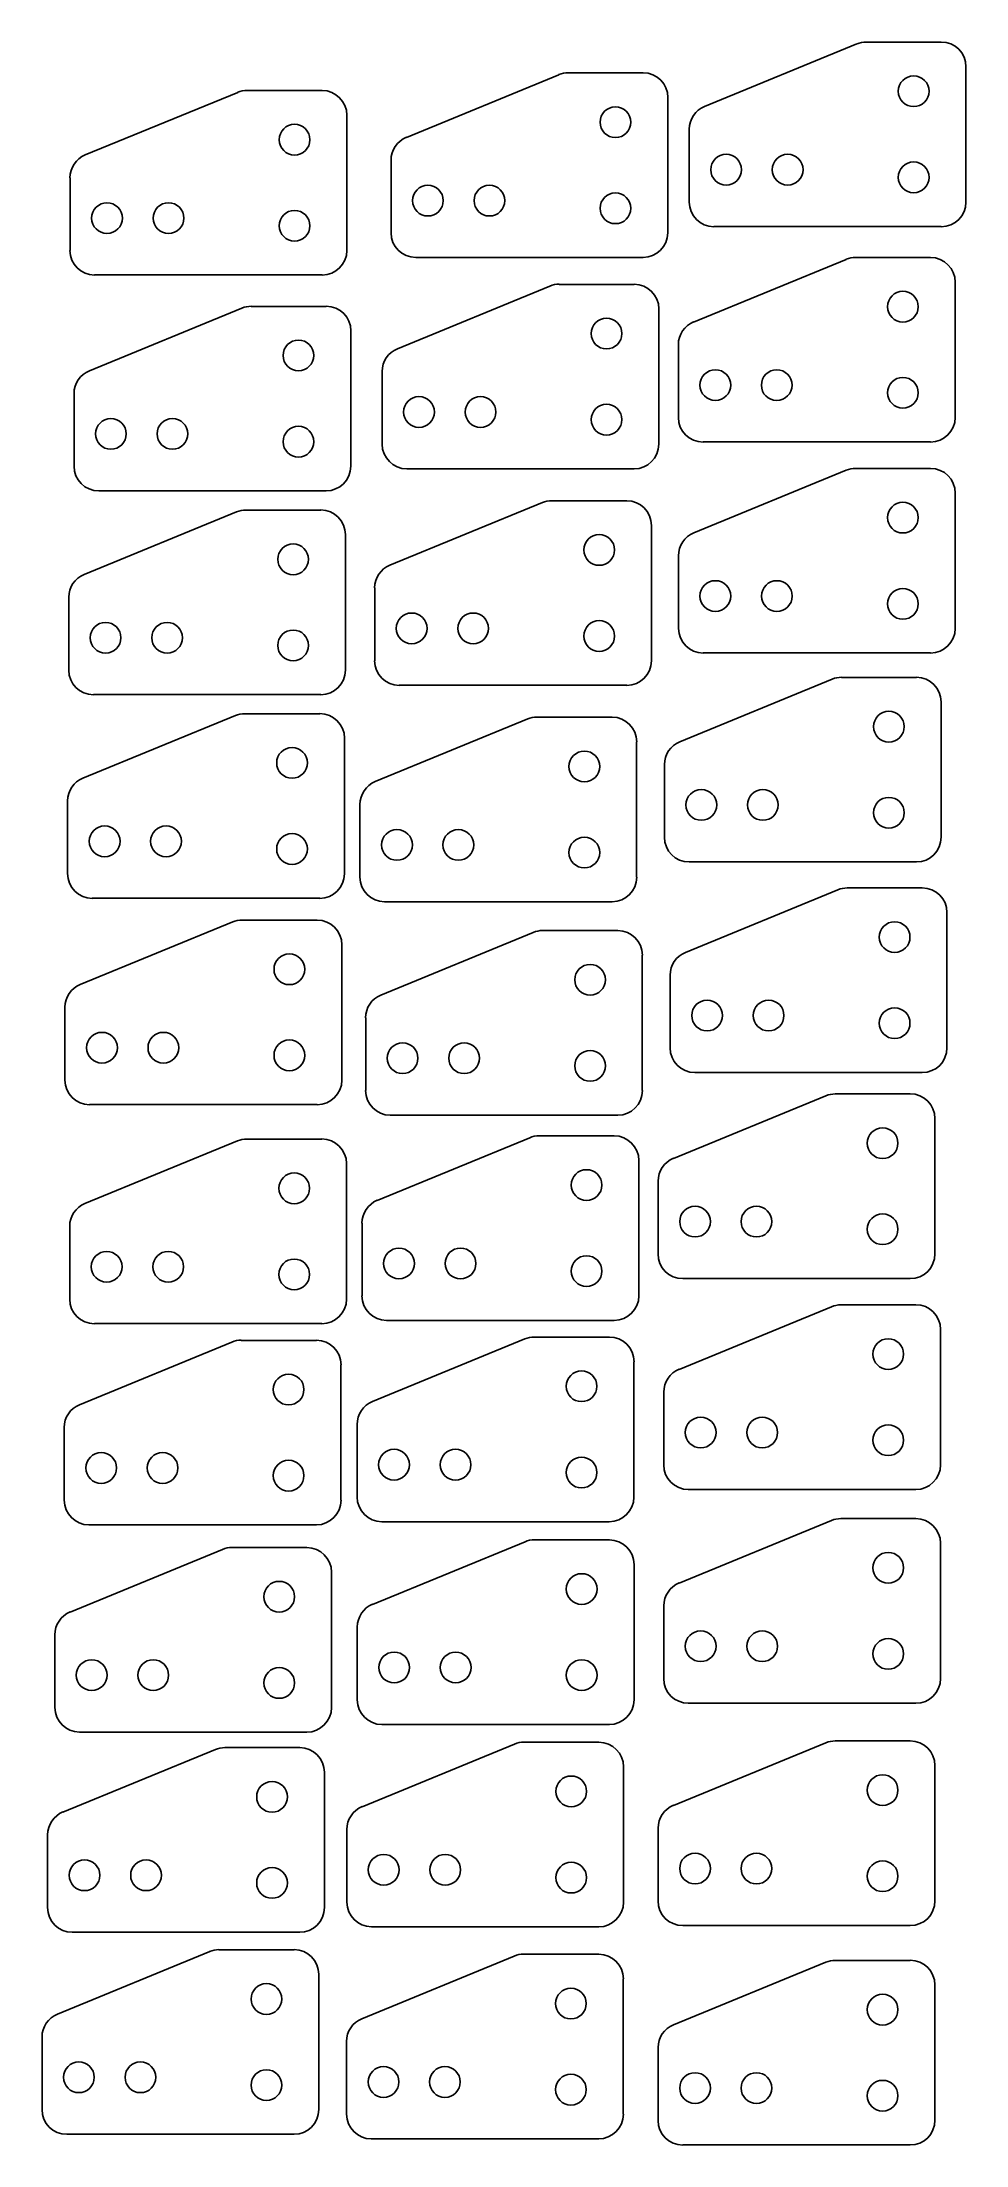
# Model space of a CAD drawing. Header units: inches. Extents: x 1 to 6.9, y 1.5 to 15.
import ezdxf

# ---------------------------------------------------------------- set-up
doc = ezdxf.new("R2010")
doc.units = ezdxf.units.IN
doc.layers.get('0').update_dxf_attribs({"linetype": 'CONTINUOUS'})

msp = doc.modelspace()

# ---------------------------------------------------------------- linework, layer by layer
at = {"color": 0, "linetype": 'CONTINUOUS'}
for p, q in [((6.219, 14.968), (5.243, 14.567)), ((6.759, 14.98), (6.279, 14.98)), ((6.917, 13.956), (6.917, 14.822)), ((4.309, 14.771), (3.333, 14.37)), ((4.849, 14.782), (4.369, 14.782)), ((2.253, 14.658), (1.277, 14.257)), ((2.794, 14.67), (2.313, 14.67)), ((5.007, 13.759), (5.007, 14.625)), ((2.951, 13.646), (2.951, 14.512)), ((5.145, 14.422), (5.145, 13.956)), ((3.235, 14.224), (3.235, 13.759)), ((1.18, 14.111), (1.18, 13.646)), ((5.303, 13.799), (6.759, 13.799)), ((3.393, 13.601), (4.849, 13.601)), ((6.69, 13.601), (6.209, 13.601)), ((1.337, 13.489), (2.794, 13.489)), ((6.149, 13.589), (5.173, 13.188)), ((4.252, 13.417), (3.276, 13.017)), ((4.792, 13.429), (4.312, 13.429)), ((6.847, 12.577), (6.847, 13.443)), ((2.279, 13.277), (1.303, 12.876)), ((2.819, 13.288), (2.339, 13.288)), ((4.95, 12.406), (4.95, 13.272)), ((2.977, 12.265), (2.977, 13.131)), ((5.076, 13.043), (5.076, 12.577)), ((3.178, 12.871), (3.178, 12.406)), ((1.205, 12.73), (1.205, 12.265)), ((5.233, 12.42), (6.69, 12.42)), ((6.69, 12.251), (6.21, 12.251)), ((3.336, 12.248), (4.792, 12.248)), ((6.15, 12.239), (5.174, 11.838)), ((1.363, 12.107), (2.819, 12.107)), ((2.785, 11.984), (2.305, 11.984)), ((4.204, 12.032), (3.228, 11.631)), ((4.745, 12.044), (4.264, 12.044)), ((6.848, 11.227), (6.848, 12.093)), ((2.245, 11.972), (1.269, 11.571)), ((4.902, 11.02), (4.902, 11.886)), ((2.943, 10.96), (2.943, 11.827)), ((5.076, 11.692), (5.076, 11.227)), ((3.131, 11.486), (3.131, 11.02)), ((1.171, 11.426), (1.171, 10.96)), ((5.234, 11.07), (6.69, 11.07)), ((6.6, 10.913), (6.12, 10.913)), ((1.329, 10.803), (2.785, 10.803)), ((3.288, 10.863), (4.745, 10.863)), ((6.06, 10.902), (5.084, 10.501)), ((2.238, 10.669), (1.262, 10.268)), ((2.779, 10.681), (2.298, 10.681)), ((4.11, 10.647), (3.134, 10.246)), ((4.651, 10.658), (4.17, 10.658)), ((6.758, 9.89), (6.758, 10.756)), ((2.936, 9.657), (2.936, 10.523)), ((4.808, 9.635), (4.808, 10.501)), ((4.986, 10.355), (4.986, 9.89)), ((1.164, 10.123), (1.164, 9.657)), ((3.036, 10.1), (3.036, 9.635)), ((5.144, 9.732), (6.6, 9.732)), ((6.637, 9.566), (6.156, 9.566)), ((1.322, 9.5), (2.779, 9.5)), ((3.194, 9.477), (4.651, 9.477)), ((6.096, 9.554), (5.12, 9.153)), ((2.221, 9.348), (1.245, 8.947)), ((2.762, 9.36), (2.281, 9.36)), ((4.687, 9.293), (4.206, 9.293)), ((6.794, 8.542), (6.794, 9.408)), ((2.919, 8.336), (2.919, 9.202)), ((4.146, 9.281), (3.17, 8.88)), ((4.844, 8.269), (4.844, 9.135)), ((5.023, 9.007), (5.023, 8.542)), ((1.147, 8.802), (1.147, 8.336)), ((3.073, 8.734), (3.073, 8.269)), ((5.18, 8.385), (6.637, 8.385)), ((6.019, 8.235), (5.043, 7.834)), ((6.56, 8.247), (6.079, 8.247)), ((1.305, 8.179), (2.762, 8.179)), ((3.23, 8.112), (4.687, 8.112)), ((6.717, 7.223), (6.717, 8.09)), ((2.251, 7.946), (1.275, 7.545)), ((2.792, 7.958), (2.311, 7.958)), ((4.123, 7.967), (3.147, 7.566)), ((4.664, 7.979), (4.183, 7.979)), ((4.821, 6.955), (4.821, 7.821)), ((2.949, 6.934), (2.949, 7.801)), ((4.945, 7.689), (4.945, 7.223)), ((3.05, 7.42), (3.05, 6.955)), ((1.178, 7.4), (1.178, 6.934)), ((5.103, 7.066), (6.56, 7.066)), ((6.056, 6.885), (5.08, 6.484)), ((6.596, 6.897), (6.115, 6.897)), ((1.335, 6.777), (2.792, 6.777)), ((3.207, 6.798), (4.664, 6.798)), ((6.754, 5.873), (6.754, 6.74)), ((2.216, 6.658), (1.24, 6.258)), ((2.757, 6.67), (2.276, 6.67)), ((4.092, 6.679), (3.116, 6.278)), ((4.632, 6.691), (4.152, 6.691)), ((2.914, 5.647), (2.914, 6.513)), ((4.79, 5.667), (4.79, 6.533)), ((4.982, 6.339), (4.982, 5.873)), ((1.142, 6.112), (1.142, 5.647)), ((3.018, 6.132), (3.018, 5.667)), ((5.14, 5.716), (6.596, 5.716)), ((6.596, 5.529), (6.115, 5.529)), ((1.3, 5.489), (2.757, 5.489)), ((3.176, 5.509), (4.632, 5.509)), ((4.633, 5.393), (4.153, 5.393)), ((6.056, 5.517), (5.08, 5.116)), ((2.156, 5.332), (1.18, 4.931)), ((2.696, 5.344), (2.216, 5.344)), ((4.093, 5.381), (3.117, 4.98)), ((6.754, 4.505), (6.754, 5.371)), ((2.854, 4.32), (2.854, 5.186)), ((4.791, 4.369), (4.791, 5.235)), ((4.982, 4.971), (4.982, 4.505)), ((1.082, 4.785), (1.082, 4.32)), ((3.019, 4.835), (3.019, 4.369)), ((5.14, 4.348), (6.596, 4.348)), ((3.177, 4.212), (4.633, 4.212)), ((2.11, 4.051), (1.134, 3.65)), ((1.24, 4.162), (2.696, 4.162)), ((2.65, 4.063), (2.17, 4.063)), ((4.026, 4.086), (3.05, 3.685)), ((4.566, 4.097), (4.086, 4.097)), ((6.019, 4.094), (5.043, 3.693)), ((6.56, 4.106), (6.079, 4.106)), ((2.808, 3.039), (2.808, 3.905)), ((4.724, 3.074), (4.724, 3.94)), ((6.717, 3.082), (6.717, 3.948)), ((1.036, 3.505), (1.036, 3.039)), ((2.952, 3.539), (2.952, 3.074)), ((4.945, 3.548), (4.945, 3.082)), ((1.194, 2.882), (2.65, 2.882)), ((3.11, 2.916), (4.566, 2.916)), ((5.103, 2.925), (6.56, 2.925)), ((2.074, 2.758), (1.098, 2.357)), ((2.614, 2.769), (2.133, 2.769)), ((4.024, 2.729), (3.048, 2.328)), ((4.565, 2.74), (4.084, 2.74)), ((6.56, 2.701), (6.079, 2.701)), ((2.772, 1.746), (2.772, 2.612)), ((4.722, 1.717), (4.722, 2.583)), ((6.019, 2.689), (5.043, 2.289)), ((6.717, 1.677), (6.717, 2.544)), ((1, 2.211), (1, 1.746)), ((2.95, 2.182), (2.95, 1.717)), ((4.945, 2.143), (4.945, 1.677)), ((1.158, 1.588), (2.614, 1.588)), ((3.108, 1.559), (4.565, 1.559)), ((5.103, 1.52), (6.56, 1.52))]:
    msp.add_line(p, q, dxfattribs=at)
for centre, radius, start, end in [((6.279, 14.822), 0.158, 89.9529, 112.2732), ((6.759, 14.822), 0.158, 359.9934, 89.9712), ((4.369, 14.625), 0.158, 89.9529, 112.2732), ((4.85, 14.625), 0.158, 359.9934, 89.9712), ((6.582, 14.665), 0.0984, 360, 180), ((2.313, 14.512), 0.158, 89.9529, 112.2732), ((2.794, 14.512), 0.158, 359.9934, 89.9712), ((4.672, 14.467), 0.0984, 360, 180), ((5.303, 14.422), 0.158, 112.3135, 179.9716), ((6.582, 14.665), 0.0984, 180, 360), ((2.617, 14.355), 0.0984, 360, 180), ((4.672, 14.467), 0.0984, 180, 360), ((2.617, 14.355), 0.0984, 180, 360), ((3.393, 14.224), 0.158, 112.3135, 179.9716), ((1.337, 14.111), 0.158, 112.3135, 179.9716), ((5.381, 14.163), 0.0984, 360, 180), ((5.381, 14.163), 0.0984, 180, 360), ((5.775, 14.163), 0.0984, 360, 180), ((5.775, 14.163), 0.0984, 180, 360), ((6.582, 14.114), 0.0984, 360, 180), ((3.471, 13.965), 0.0984, 360, 180), ((3.865, 13.965), 0.0984, 360, 180), ((4.672, 13.916), 0.0984, 360, 180), ((6.582, 14.114), 0.0984, 180, 360), ((1.416, 13.853), 0.0984, 360, 180), ((1.81, 13.853), 0.0984, 360, 180), ((2.617, 13.804), 0.0984, 360, 180), ((3.471, 13.965), 0.0984, 180, 360), ((3.865, 13.965), 0.0984, 180, 360), ((4.672, 13.916), 0.0984, 180, 360), ((5.303, 13.956), 0.158, 179.958, 269.9358), ((6.759, 13.956), 0.158, 269.9404, 359.9182), ((1.416, 13.853), 0.0984, 180, 360), ((1.81, 13.853), 0.0984, 180, 360), ((2.617, 13.804), 0.0984, 180, 360), ((3.393, 13.759), 0.158, 179.958, 269.9358), ((4.849, 13.759), 0.158, 269.9404, 359.9182), ((1.337, 13.646), 0.158, 179.958, 269.9358), ((2.794, 13.646), 0.158, 269.9404, 359.9182), ((6.209, 13.443), 0.158, 89.9529, 112.2732), ((6.69, 13.443), 0.158, 359.9934, 89.9712), ((4.312, 13.272), 0.158, 89.9529, 112.2732), ((4.792, 13.272), 0.158, 359.9934, 89.9712), ((6.513, 13.286), 0.0984, 360, 180), ((2.339, 13.131), 0.158, 89.9529, 112.2732), ((2.82, 13.131), 0.158, 359.9934, 89.9712), ((4.615, 13.114), 0.0984, 360, 180), ((6.513, 13.286), 0.0984, 180, 360), ((2.642, 12.974), 0.0984, 360, 180), ((4.615, 13.114), 0.0984, 180, 360), ((5.233, 13.043), 0.158, 112.3135, 179.9716), ((2.642, 12.974), 0.0984, 180, 360), ((3.336, 12.871), 0.158, 112.3135, 179.9716), ((1.363, 12.73), 0.158, 112.3135, 179.9716), ((5.312, 12.784), 0.0984, 360, 180), ((5.705, 12.784), 0.0984, 360, 180), ((6.513, 12.735), 0.0984, 360, 180), ((3.414, 12.612), 0.0984, 360, 180), ((3.808, 12.612), 0.0984, 360, 180), ((4.615, 12.563), 0.0984, 360, 180), ((5.312, 12.784), 0.0984, 180, 360), ((5.705, 12.784), 0.0984, 180, 360), ((6.513, 12.735), 0.0984, 180, 360), ((1.441, 12.472), 0.0984, 360, 180), ((1.835, 12.472), 0.0984, 360, 180), ((2.642, 12.422), 0.0984, 360, 180), ((3.414, 12.612), 0.0984, 180, 360), ((3.808, 12.612), 0.0984, 180, 360), ((4.615, 12.563), 0.0984, 180, 360), ((5.233, 12.577), 0.158, 179.958, 269.9358), ((6.69, 12.577), 0.158, 269.9404, 359.9182), ((1.441, 12.472), 0.0984, 180, 360), ((1.835, 12.472), 0.0984, 180, 360), ((2.642, 12.422), 0.0984, 180, 360), ((3.336, 12.406), 0.158, 179.958, 269.9358), ((4.792, 12.406), 0.158, 269.9404, 359.9182), ((1.363, 12.265), 0.158, 179.958, 269.9358), ((2.819, 12.265), 0.158, 269.9404, 359.9182), ((6.21, 12.093), 0.158, 89.9529, 112.2732), ((6.69, 12.093), 0.158, 359.9934, 89.9712), ((2.305, 11.826), 0.158, 89.9529, 112.2732), ((2.785, 11.827), 0.158, 359.9934, 89.9712), ((4.264, 11.886), 0.158, 89.9529, 112.2732), ((4.745, 11.886), 0.158, 359.9934, 89.9712), ((6.513, 11.936), 0.0984, 360, 180), ((6.513, 11.936), 0.0984, 180, 360), ((2.608, 11.669), 0.0984, 360, 180), ((4.568, 11.729), 0.0984, 360, 180), ((4.568, 11.729), 0.0984, 180, 360), ((5.234, 11.692), 0.158, 112.3135, 179.9716), ((2.608, 11.669), 0.0984, 180, 360), ((3.288, 11.486), 0.158, 112.3135, 179.9716), ((1.329, 11.426), 0.158, 112.3135, 179.9716), ((5.312, 11.434), 0.0984, 360, 180), ((5.706, 11.434), 0.0984, 360, 180), ((6.513, 11.384), 0.0984, 360, 180), ((3.367, 11.227), 0.0984, 360, 180), ((3.761, 11.227), 0.0984, 360, 180), ((5.312, 11.434), 0.0984, 180, 360), ((5.706, 11.434), 0.0984, 180, 360), ((6.513, 11.384), 0.0984, 180, 360), ((1.407, 11.167), 0.0984, 360, 180), ((1.801, 11.167), 0.0984, 360, 180), ((2.608, 11.118), 0.0984, 360, 180), ((3.367, 11.227), 0.0984, 180, 360), ((3.761, 11.227), 0.0984, 180, 360), ((4.568, 11.178), 0.0984, 360, 180), ((4.568, 11.178), 0.0984, 180, 360), ((5.234, 11.227), 0.158, 179.958, 269.9358), ((6.69, 11.227), 0.158, 269.9404, 359.9182), ((1.407, 11.167), 0.0984, 180, 360), ((1.801, 11.167), 0.0984, 180, 360), ((2.608, 11.118), 0.0984, 180, 360), ((1.329, 10.96), 0.158, 179.958, 269.9358), ((2.785, 10.96), 0.158, 269.9404, 359.9182), ((3.288, 11.02), 0.158, 179.958, 269.9358), ((4.745, 11.02), 0.158, 269.9404, 359.9182), ((6.12, 10.756), 0.158, 89.9529, 112.2732), ((6.6, 10.756), 0.158, 359.9934, 89.9712), ((2.298, 10.523), 0.158, 89.9529, 112.2732), ((2.779, 10.524), 0.158, 359.9934, 89.9712), ((4.17, 10.501), 0.158, 89.9529, 112.2732), ((4.651, 10.501), 0.158, 359.9934, 89.9712), ((6.423, 10.598), 0.0984, 360, 180), ((5.144, 10.355), 0.158, 112.3135, 179.9716), ((6.423, 10.598), 0.0984, 180, 360), ((2.601, 10.366), 0.0984, 360, 180), ((2.601, 10.366), 0.0984, 180, 360), ((4.473, 10.343), 0.0984, 360, 180), ((1.322, 10.123), 0.158, 112.3135, 179.9716), ((3.194, 10.1), 0.158, 112.3135, 179.9716), ((4.473, 10.343), 0.0984, 180, 360), ((5.222, 10.097), 0.0984, 360, 180), ((5.222, 10.097), 0.0984, 180, 360), ((5.616, 10.097), 0.0984, 360, 180), ((5.616, 10.097), 0.0984, 180, 360), ((6.423, 10.047), 0.0984, 360, 180), ((1.401, 9.864), 0.0984, 360, 180), ((1.794, 9.864), 0.0984, 360, 180), ((6.423, 10.047), 0.0984, 180, 360), ((1.401, 9.864), 0.0984, 180, 360), ((1.794, 9.864), 0.0984, 180, 360), ((2.601, 9.815), 0.0984, 360, 180), ((3.273, 9.841), 0.0984, 360, 180), ((3.273, 9.841), 0.0984, 180, 360), ((3.666, 9.841), 0.0984, 360, 180), ((3.666, 9.841), 0.0984, 180, 360), ((4.473, 9.792), 0.0984, 360, 180), ((5.144, 9.89), 0.158, 179.958, 269.9358), ((6.6, 9.89), 0.158, 269.9404, 359.9182), ((2.601, 9.815), 0.0984, 180, 360), ((4.473, 9.792), 0.0984, 180, 360), ((1.322, 9.657), 0.158, 179.958, 269.9358), ((2.779, 9.657), 0.158, 269.9404, 359.9182), ((3.194, 9.635), 0.158, 179.958, 269.9358), ((4.651, 9.635), 0.158, 269.9404, 359.9182), ((6.156, 9.408), 0.158, 89.9529, 112.2732), ((6.637, 9.408), 0.158, 359.9934, 89.9712), ((2.281, 9.202), 0.158, 89.9529, 112.2732), ((2.762, 9.202), 0.158, 359.9934, 89.9712), ((4.206, 9.135), 0.158, 89.9529, 112.2732), ((4.687, 9.135), 0.158, 359.9934, 89.9712), ((6.46, 9.251), 0.0984, 360, 180), ((5.18, 9.007), 0.158, 112.3135, 179.9716), ((6.46, 9.251), 0.0984, 180, 360), ((2.584, 9.045), 0.0984, 360, 180), ((2.584, 9.045), 0.0984, 180, 360), ((4.51, 8.978), 0.0984, 360, 180), ((1.305, 8.802), 0.158, 112.3135, 179.9716), ((4.51, 8.978), 0.0984, 180, 360), ((3.23, 8.734), 0.158, 112.3135, 179.9716), ((5.259, 8.749), 0.0984, 360, 180), ((5.653, 8.749), 0.0984, 360, 180), ((6.46, 8.7), 0.0984, 360, 180), ((1.384, 8.543), 0.0984, 360, 180), ((1.777, 8.543), 0.0984, 360, 180), ((5.259, 8.749), 0.0984, 180, 360), ((5.653, 8.749), 0.0984, 180, 360), ((6.46, 8.7), 0.0984, 180, 360), ((1.384, 8.543), 0.0984, 180, 360), ((1.777, 8.543), 0.0984, 180, 360), ((2.584, 8.494), 0.0984, 360, 180), ((2.584, 8.494), 0.0984, 180, 360), ((3.309, 8.476), 0.0984, 360, 180), ((3.703, 8.476), 0.0984, 360, 180), ((4.51, 8.427), 0.0984, 360, 180), ((5.18, 8.542), 0.158, 179.958, 269.9358), ((6.637, 8.542), 0.158, 269.9404, 359.9182), ((3.309, 8.476), 0.0984, 180, 360), ((3.703, 8.476), 0.0984, 180, 360), ((4.51, 8.427), 0.0984, 180, 360), ((1.305, 8.336), 0.158, 179.958, 269.9358), ((2.762, 8.336), 0.158, 269.9404, 359.9182), ((3.23, 8.269), 0.158, 179.958, 269.9358), ((4.687, 8.269), 0.158, 269.9404, 359.9182), ((6.079, 8.089), 0.158, 89.9529, 112.2732), ((6.56, 8.09), 0.158, 359.9934, 89.9712), ((2.311, 7.8), 0.158, 89.9529, 112.2732), ((2.792, 7.801), 0.158, 359.9934, 89.9712), ((4.183, 7.821), 0.158, 89.9529, 112.2732), ((4.664, 7.821), 0.158, 359.9934, 89.9712), ((6.383, 7.932), 0.0984, 360, 180), ((5.103, 7.689), 0.158, 112.3135, 179.9716), ((6.383, 7.932), 0.0984, 180, 360), ((2.615, 7.643), 0.0984, 360, 180), ((4.487, 7.664), 0.0984, 360, 180), ((1.335, 7.4), 0.158, 112.3135, 179.9716), ((2.615, 7.643), 0.0984, 180, 360), ((3.207, 7.42), 0.158, 112.3135, 179.9716), ((4.487, 7.664), 0.0984, 180, 360), ((5.182, 7.43), 0.0984, 360, 180), ((5.182, 7.43), 0.0984, 180, 360), ((5.575, 7.43), 0.0984, 360, 180), ((5.575, 7.43), 0.0984, 180, 360), ((6.383, 7.381), 0.0984, 360, 180), ((6.383, 7.381), 0.0984, 180, 360), ((1.414, 7.141), 0.0984, 360, 180), ((1.414, 7.141), 0.0984, 180, 360), ((1.808, 7.141), 0.0984, 360, 180), ((1.808, 7.141), 0.0984, 180, 360), ((2.615, 7.092), 0.0984, 360, 180), ((3.286, 7.162), 0.0984, 360, 180), ((3.286, 7.162), 0.0984, 180, 360), ((3.68, 7.162), 0.0984, 360, 180), ((3.68, 7.162), 0.0984, 180, 360), ((4.487, 7.113), 0.0984, 360, 180), ((5.103, 7.223), 0.158, 179.958, 269.9358), ((6.56, 7.223), 0.158, 269.9404, 359.9182), ((2.615, 7.092), 0.0984, 180, 360), ((4.487, 7.113), 0.0984, 180, 360), ((1.335, 6.934), 0.158, 179.958, 269.9358), ((2.792, 6.934), 0.158, 269.9404, 359.9182), ((3.207, 6.955), 0.158, 179.958, 269.9358), ((4.664, 6.955), 0.158, 269.9404, 359.9182), ((6.115, 6.739), 0.158, 89.9529, 112.2732), ((6.596, 6.74), 0.158, 359.9934, 89.9712), ((2.276, 6.513), 0.158, 89.9529, 112.2732), ((2.757, 6.513), 0.158, 359.9934, 89.9712), ((4.152, 6.533), 0.158, 89.9529, 112.2732), ((4.633, 6.533), 0.158, 359.9934, 89.9712), ((6.419, 6.582), 0.0984, 360, 180), ((4.455, 6.376), 0.0984, 360, 180), ((5.14, 6.339), 0.158, 112.3135, 179.9716), ((6.419, 6.582), 0.0984, 180, 360), ((2.579, 6.355), 0.0984, 360, 180), ((2.579, 6.355), 0.0984, 180, 360), ((4.455, 6.376), 0.0984, 180, 360), ((1.3, 6.112), 0.158, 112.3135, 179.9716), ((3.176, 6.132), 0.158, 112.3135, 179.9716), ((5.218, 6.08), 0.0984, 360, 180), ((5.218, 6.08), 0.0984, 180, 360), ((5.612, 6.08), 0.0984, 360, 180), ((5.612, 6.08), 0.0984, 180, 360), ((6.419, 6.031), 0.0984, 360, 180), ((1.379, 5.853), 0.0984, 360, 180), ((1.772, 5.853), 0.0984, 360, 180), ((3.254, 5.874), 0.0984, 360, 180), ((3.648, 5.874), 0.0984, 360, 180), ((4.455, 5.824), 0.0984, 360, 180), ((6.419, 6.031), 0.0984, 180, 360), ((1.379, 5.853), 0.0984, 180, 360), ((1.772, 5.853), 0.0984, 180, 360), ((2.579, 5.804), 0.0984, 360, 180), ((2.579, 5.804), 0.0984, 180, 360), ((3.254, 5.874), 0.0984, 180, 360), ((3.648, 5.874), 0.0984, 180, 360), ((4.455, 5.824), 0.0984, 180, 360), ((5.139, 5.873), 0.158, 179.958, 269.9358), ((6.596, 5.873), 0.158, 269.9404, 359.9182), ((3.176, 5.667), 0.158, 179.958, 269.9358), ((4.632, 5.667), 0.158, 269.9404, 359.9182), ((1.3, 5.647), 0.158, 179.958, 269.9358), ((2.757, 5.647), 0.158, 269.9404, 359.9182), ((6.115, 5.371), 0.158, 89.9529, 112.2732), ((6.596, 5.371), 0.158, 359.9934, 89.9712), ((4.153, 5.235), 0.158, 89.9529, 112.2732), ((4.633, 5.235), 0.158, 359.9934, 89.9712), ((2.215, 5.186), 0.158, 89.9529, 112.2732), ((2.696, 5.186), 0.158, 359.9934, 89.9712), ((6.419, 5.214), 0.0984, 360, 180), ((2.519, 5.029), 0.0984, 360, 180), ((4.456, 5.078), 0.0984, 360, 180), ((5.14, 4.971), 0.158, 112.3135, 179.9716), ((6.419, 5.214), 0.0984, 180, 360), ((2.519, 5.029), 0.0984, 180, 360), ((3.177, 4.835), 0.158, 112.3135, 179.9716), ((4.456, 5.078), 0.0984, 180, 360), ((1.24, 4.785), 0.158, 112.3135, 179.9716), ((5.218, 4.712), 0.0984, 360, 180), ((5.218, 4.712), 0.0984, 180, 360), ((5.612, 4.712), 0.0984, 360, 180), ((5.612, 4.712), 0.0984, 180, 360), ((6.419, 4.663), 0.0984, 360, 180), ((1.318, 4.527), 0.0984, 360, 180), ((1.712, 4.527), 0.0984, 360, 180), ((3.255, 4.576), 0.0984, 360, 180), ((3.649, 4.576), 0.0984, 360, 180), ((4.456, 4.527), 0.0984, 360, 180), ((6.419, 4.663), 0.0984, 180, 360), ((1.318, 4.527), 0.0984, 180, 360), ((1.712, 4.527), 0.0984, 180, 360), ((2.519, 4.477), 0.0984, 360, 180), ((2.519, 4.477), 0.0984, 180, 360), ((3.255, 4.576), 0.0984, 180, 360), ((3.649, 4.576), 0.0984, 180, 360), ((4.456, 4.527), 0.0984, 180, 360), ((5.139, 4.505), 0.158, 179.958, 269.9358), ((6.596, 4.505), 0.158, 269.9404, 359.9182), ((1.24, 4.32), 0.158, 179.958, 269.9358), ((2.696, 4.32), 0.158, 269.9404, 359.9182), ((3.177, 4.369), 0.158, 179.958, 269.9358), ((4.633, 4.369), 0.158, 269.9404, 359.9182), ((2.17, 3.905), 0.158, 89.9529, 112.2732), ((2.65, 3.905), 0.158, 359.9934, 89.9712), ((4.085, 3.94), 0.158, 89.9529, 112.2732), ((4.566, 3.94), 0.158, 359.9934, 89.9712), ((6.079, 3.948), 0.158, 89.9529, 112.2732), ((6.56, 3.948), 0.158, 359.9934, 89.9712), ((2.473, 3.748), 0.0984, 360, 180), ((4.389, 3.783), 0.0984, 360, 180), ((4.389, 3.783), 0.0984, 180, 360), ((6.383, 3.791), 0.0984, 360, 180), ((6.383, 3.791), 0.0984, 180, 360), ((1.194, 3.505), 0.158, 112.3135, 179.9716), ((2.473, 3.748), 0.0984, 180, 360), ((3.11, 3.539), 0.158, 112.3135, 179.9716), ((5.103, 3.548), 0.158, 112.3135, 179.9716), ((3.188, 3.281), 0.0984, 360, 180), ((3.582, 3.281), 0.0984, 360, 180), ((5.182, 3.289), 0.0984, 360, 180), ((5.575, 3.289), 0.0984, 360, 180), ((1.272, 3.246), 0.0984, 360, 180), ((1.272, 3.246), 0.0984, 180, 360), ((1.666, 3.246), 0.0984, 360, 180), ((1.666, 3.246), 0.0984, 180, 360), ((2.473, 3.197), 0.0984, 360, 180), ((3.188, 3.281), 0.0984, 180, 360), ((3.582, 3.281), 0.0984, 180, 360), ((4.389, 3.231), 0.0984, 360, 180), ((4.389, 3.231), 0.0984, 180, 360), ((5.182, 3.289), 0.0984, 180, 360), ((5.575, 3.289), 0.0984, 180, 360), ((6.383, 3.24), 0.0984, 360, 180), ((6.383, 3.24), 0.0984, 180, 360), ((2.473, 3.197), 0.0984, 180, 360), ((1.194, 3.039), 0.158, 179.958, 269.9358), ((2.65, 3.039), 0.158, 269.9404, 359.9182), ((3.11, 3.074), 0.158, 179.958, 269.9358), ((4.566, 3.074), 0.158, 269.9404, 359.9182), ((5.103, 3.082), 0.158, 179.958, 269.9358), ((6.56, 3.082), 0.158, 269.9404, 359.9182), ((2.133, 2.612), 0.158, 89.9529, 112.2732), ((2.614, 2.612), 0.158, 359.9934, 89.9712), ((4.084, 2.583), 0.158, 89.9529, 112.2732), ((4.565, 2.583), 0.158, 359.9934, 89.9712), ((6.079, 2.543), 0.158, 89.9529, 112.2732), ((6.56, 2.544), 0.158, 359.9934, 89.9712), ((2.437, 2.454), 0.0984, 360, 180), ((2.437, 2.454), 0.0984, 180, 360), ((4.387, 2.425), 0.0984, 360, 180), ((4.387, 2.425), 0.0984, 180, 360), ((6.383, 2.386), 0.0984, 360, 180), ((1.158, 2.211), 0.158, 112.3135, 179.9716), ((3.108, 2.182), 0.158, 112.3135, 179.9716), ((5.103, 2.143), 0.158, 112.3135, 179.9716), ((6.383, 2.386), 0.0984, 180, 360), ((1.236, 1.953), 0.0984, 360, 180), ((1.63, 1.953), 0.0984, 360, 180), ((3.187, 1.923), 0.0984, 360, 180), ((3.58, 1.923), 0.0984, 360, 180), ((1.236, 1.953), 0.0984, 180, 360), ((1.63, 1.953), 0.0984, 180, 360), ((2.437, 1.903), 0.0984, 360, 180), ((2.437, 1.903), 0.0984, 180, 360), ((3.187, 1.923), 0.0984, 180, 360), ((3.58, 1.923), 0.0984, 180, 360), ((4.387, 1.874), 0.0984, 360, 180), ((5.182, 1.884), 0.0984, 360, 180), ((5.575, 1.884), 0.0984, 360, 180), ((6.383, 1.835), 0.0984, 360, 180), ((4.387, 1.874), 0.0984, 180, 360), ((5.182, 1.884), 0.0984, 180, 360), ((5.575, 1.884), 0.0984, 180, 360), ((6.383, 1.835), 0.0984, 180, 360), ((1.158, 1.746), 0.158, 179.958, 269.9358), ((2.614, 1.746), 0.158, 269.9404, 359.9182), ((3.108, 1.717), 0.158, 179.958, 269.9358), ((4.565, 1.717), 0.158, 269.9404, 359.9182), ((5.103, 1.677), 0.158, 179.958, 269.9358), ((6.56, 1.678), 0.158, 269.9404, 359.9182)]:
    msp.add_arc(centre, radius, start, end, dxfattribs=at)

doc.saveas('drawing.dxf')
